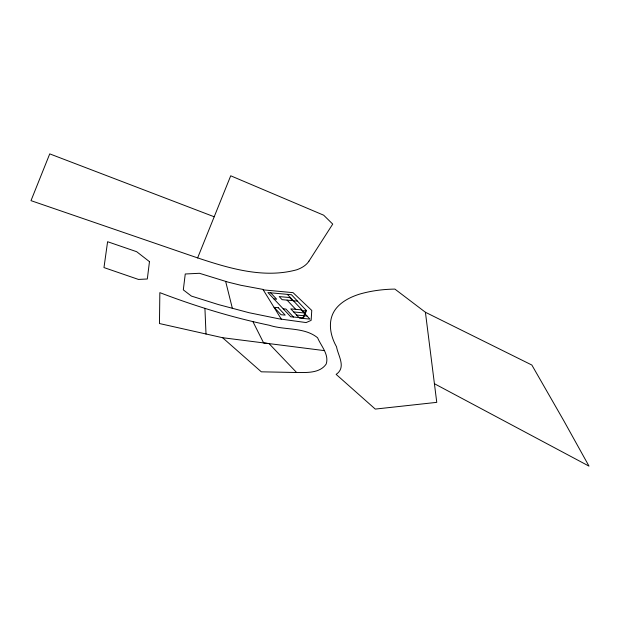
<?xml version="1.0" encoding="UTF-8"?>
<svg xmlns="http://www.w3.org/2000/svg" width="620" height="620" viewBox="0 0 620 620"><rect width="100%" height="100%" fill="white"/><g stroke="black" fill="none" stroke-linecap="round" stroke-linejoin="round"><path stroke-width="0.93" d="M214.202 216.775L49.74 153.876L31 200.647L197.625 257.904L230.718 175.793L323.671 215.194L332.723 224.091L308.985 261.097M302.909 317.897L306.032 310.202M296.608 372.512L261.322 371.822L222.572 337.706L159.464 323.539L159.844 292.64C195.44 306.249 232.004 317.456 269.328 325.26C284.967 330.39 304.172 326.849 317.579 337.745C321.005 345.929 329.29 354.524 326.197 364.025C319.819 373.434 306.66 372.527 296.608 372.512L269.034 343.604L263.624 342.922L252.929 321.648M263.244 289.873L293.058 292.648L311.767 310.45L311.132 320.37L306.125 322.571L278.876 318.812L249.031 312.713L218.302 304.536L191.402 296.081L183.311 289.873L185.256 273.994L199.462 273.288L228.183 282.154L240.87 285.278L262.95 289.401L281.341 319.184M293.33 300.7L282.092 299.654L279.202 296.577L289.649 297.553L292.547 300.63M273.924 298.941L276.66 299.197L270.646 292.81M293.376 300.754L297.499 301.134M283.193 308.791L285.928 309.047L293.438 317.022M305.753 310.891L302.645 310.597L304.901 312.992M293.686 311.961L304.133 312.937M296.585 315.038L307.032 316.014M222.572 337.706L324.144 350.594M197.625 257.904C229.113 268.313 263.802 278.861 296.864 269.747A107.043 39.23 20.7 0 0 308.985 261.097M425.413 312.263L436.767 402.357L375.278 409.084L336.141 374.379C346.557 367.327 338.032 355.71 336.528 346.743C330.065 335.49 327.252 320.292 335.567 309.194A194.153 71.153 20.7 0 1 359.833 294.05C371.217 290.772 383.067 289.261 394.894 289.091L425.413 312.263L531.851 365.033L563.797 420.732L589 466.124L434.418 383.71M287.362 294.368L302.017 309.93L290.788 308.884L299.476 318.114L309.93 319.091L301.235 309.861M287.052 300.119L295.748 309.349M225.657 281.433L232.399 308.497M204.926 308.341L206.011 334.103M149.467 261.648L147.32 278.992L138.462 279.434L103.974 267.577L107.593 241.715L136.671 251.704L149.467 261.648M306.466 310.659L303.498 317.959L290.703 316.766L267.91 292.555L291.485 294.748L306.466 310.659M278.248 307.721L274.071 307.326L281.023 314.712L285.2 315.107L278.248 307.721"/></g></svg>
